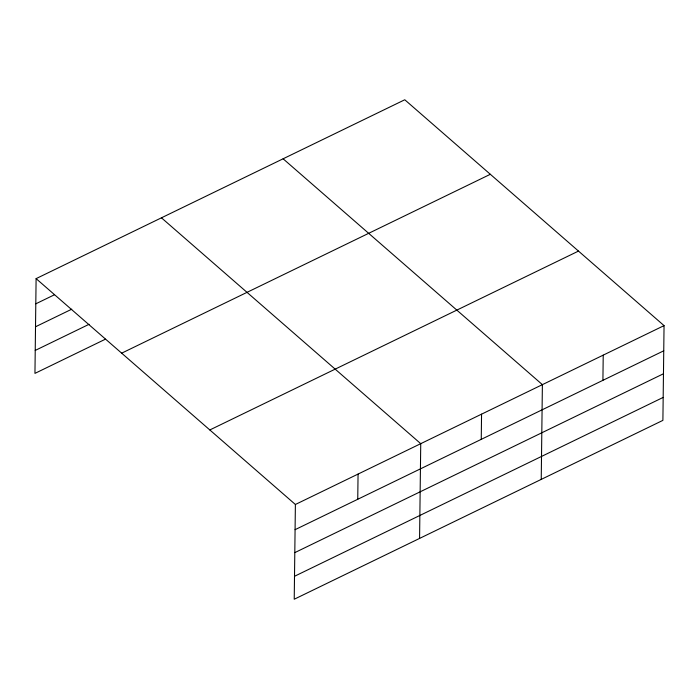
<?xml version="1.0" encoding="UTF-8"?>
<svg xmlns="http://www.w3.org/2000/svg" width="699" height="699" viewBox="0 0 699 699"><rect width="100%" height="100%" fill="white"/><g stroke="black" fill="none" stroke-linecap="round" stroke-linejoin="round"><path stroke-width="1.05" d="M36.103 278.63L295.389 504.486L294.227 599.235L662.897 420.37L664.05 325.62L404.773 99.765L36.103 278.63L34.95 373.38L105.453 339.172M357.748 499.269L358.063 474.079M419.575 538.422L420.737 443.673L161.452 217.817M481.253 439.348L481.559 414.158M541.236 479.392L542.389 384.642L283.112 158.787M602.914 380.317L603.22 355.136M35.798 303.82L54.408 294.795M35.518 326.774L71.752 309.194M35.23 350.426L89.088 324.292M121.67 353.17L490.331 174.296M209.822 429.955L578.484 251.09M295.389 504.486L664.05 325.62M295.083 529.676L663.744 350.811M294.803 552.629L663.465 373.764M294.506 576.282L663.176 397.416"/></g></svg>
